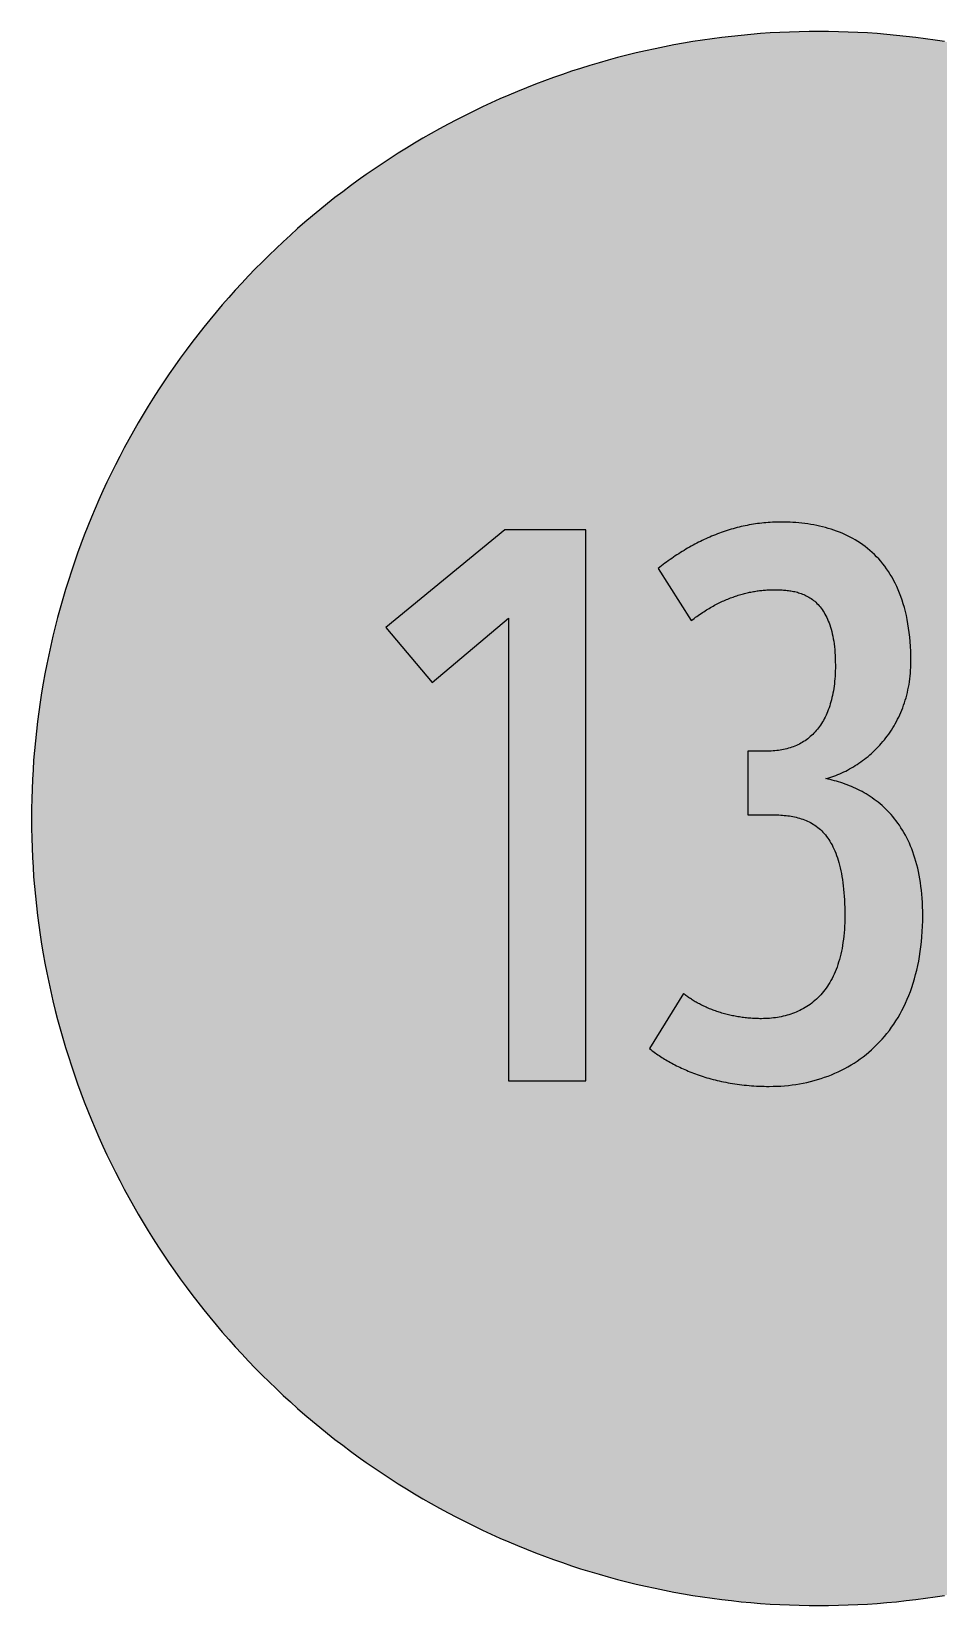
# Model space of a CAD drawing. Header units: millimetres. Extents: x 0 to 212, y 0 to 212.
# Drawn here: x 0.1 to 122, y 0.1 to 211.7 of the extents above; entities that cross this region are included whole.
import ezdxf

# ---------------------------------------------------------------- set-up
doc = ezdxf.new("R2010")
doc.units = ezdxf.units.MM

msp = doc.modelspace()

# ---------------------------------------------------------------- hatches: boundary and pattern name
for color, points in [(254, [(211.7189, 105.8869), (211.709, 107.2007), (211.6861, 108.5139), (211.6455, 109.8245), (211.5871, 111.1326), (211.5134, 112.4407), (211.4245, 113.7437), (211.3204, 115.0468), (211.201, 116.3447), (211.0638, 117.6426), (210.9114, 118.9355), (210.7413, 120.2258), (210.5584, 121.5136), (210.3577, 122.7988), (210.1418, 124.079), (209.9107, 125.3566), (209.6643, 126.6292), (209.4027, 127.8992), (209.1258, 129.1641), (208.8337, 130.4239), (208.5264, 131.6812), (208.2038, 132.936), (207.866, 134.1831), (207.5104, 135.4277), (207.1421, 136.6647), (206.7611, 137.8991), (206.3623, 139.1285), (205.9483, 140.3502), (205.5216, 141.5694), (205.0771, 142.781), (204.6199, 143.9901), (204.1474, 145.1915), (203.6623, 146.3853), (203.1619, 147.574), (202.6463, 148.7576), (202.1154, 149.9362), (201.5693, 151.1046), (201.0105, 152.2705), (200.439, 153.4262), (199.8523, 154.5768), (199.2503, 155.7198), (198.6356, 156.8577), (198.0057, 157.9855), (197.3605, 159.1081), (196.7052, 160.2232), (196.0321, 161.3281), (195.3489, 162.4279), (194.6504, 163.5176), (193.9366, 164.6022), (193.2102, 165.6766), (192.471, 166.7434), (191.7167, 167.8), (190.9521, 168.849), (190.1698, 169.8904), (189.3773, 170.9217), (188.5696, 171.9428), (187.7517, 172.9562), (186.9161, 173.9621), (186.0702, 174.9552), (185.2117, 175.9407), (184.338, 176.9161), (183.454, 177.8838), (182.5549, 178.8389), (181.643, 179.7837), (180.721, 180.7185), (179.7837, 181.643), (178.8389, 182.5549), (177.8838, 183.454), (176.9161, 184.338), (175.9407, 185.2117), (174.9552, 186.0702), (173.9621, 186.9161), (172.9562, 187.7492), (171.9428, 188.5696), (170.9217, 189.3773), (169.8904, 190.1698), (168.849, 190.9496), (167.8, 191.7167), (166.7408, 192.471), (165.6766, 193.2102), (164.6022, 193.9366), (163.5176, 194.6504), (162.4279, 195.3489), (161.3281, 196.0321), (160.2232, 196.7052), (159.1081, 197.3631), (157.9855, 198.0057), (156.8577, 198.6356), (155.7198, 199.2503), (154.5768, 199.8523), (153.4262, 200.439), (152.2705, 201.0131), (151.1046, 201.5719), (149.9362, 202.1154), (148.7576, 202.6463), (147.574, 203.1619), (146.3853, 203.6623), (145.1889, 204.15), (143.9875, 204.6199), (142.781, 205.0796), (141.5694, 205.5216), (140.3502, 205.9483), (139.1285, 206.3623), (137.8991, 206.7611), (136.6647, 207.1446), (135.4252, 207.5129), (134.1831, 207.866), (132.9334, 208.2038), (131.6812, 208.5264), (130.4239, 208.8337), (129.1641, 209.1284), (127.8966, 209.4052), (126.6292, 209.6668), (125.3541, 209.9132), (124.0765, 210.1444), (122.7963, 210.3603), (121.5136, 210.5584), (120.2258, 210.7438), (118.9355, 210.9114), (117.6401, 211.0638), (116.3447, 211.201), (115.0468, 211.3229), (113.7437, 211.4271), (112.4382, 211.516), (111.1326, 211.5896), (109.8245, 211.6455), (108.5113, 211.6861), (107.1982, 211.7115), (105.885, 211.7192), (104.5693, 211.7115), (103.2561, 211.6861), (101.9454, 211.6455), (100.6373, 211.5896), (99.3292, 211.516), (98.0262, 211.4271), (96.7232, 211.3229), (95.4253, 211.201), (94.1273, 211.0638), (92.8345, 210.9114), (91.5441, 210.7438), (90.2564, 210.5584), (88.9711, 210.3603), (87.691, 210.1444), (86.4133, 209.9132), (85.1408, 209.6668), (83.8708, 209.4052), (82.6059, 209.1284), (81.346, 208.8337), (80.0887, 208.5264), (78.834, 208.2038), (77.5868, 207.866), (76.3422, 207.5129), (75.1053, 207.1446), (73.8708, 206.7611), (72.6415, 206.3623), (71.4197, 205.9483), (70.2005, 205.5216), (68.9889, 205.0796), (67.7799, 204.6199), (66.5785, 204.15), (65.3847, 203.6623), (64.196, 203.1619), (63.0123, 202.6463), (61.8338, 202.1154), (60.6628, 201.5719), (59.4995, 201.0131), (58.3438, 200.439), (57.1932, 199.8523), (56.0502, 199.2503), (54.9123, 198.6356), (53.7845, 198.0057), (52.6618, 197.3631), (51.5468, 196.7052), (50.4419, 196.0321), (49.342, 195.3489), (48.2524, 194.6504), (47.1678, 193.9366), (46.0934, 193.2102), (45.0266, 192.471), (43.9699, 191.7167), (42.9209, 190.9496), (41.8795, 190.1698), (40.8483, 189.3773), (39.8272, 188.5696), (38.8137, 187.7492), (37.8079, 186.9161), (36.8148, 186.0702), (35.8292, 185.2117), (34.8539, 184.338), (33.8861, 183.454), (32.9311, 182.5549), (31.9862, 181.643), (31.049, 180.7185), (30.1269, 179.7837), (29.2151, 178.8389), (28.3159, 177.8838), (27.432, 176.9161), (26.5582, 175.9407), (25.6997, 174.9552), (24.8539, 173.9621), (24.0208, 172.9562), (23.2004, 171.9428), (22.3926, 170.9217), (21.6002, 169.8904), (20.8204, 168.849), (20.0533, 167.8), (19.2989, 166.7434), (18.5598, 165.6766), (17.8333, 164.6022), (17.1196, 163.5176), (16.4211, 162.4279), (15.7378, 161.3281), (15.0647, 160.2232), (14.4069, 159.1081), (13.7643, 157.9855), (13.1343, 156.8577), (12.5197, 155.7198), (11.9177, 154.5768), (11.3309, 153.4262), (10.7569, 152.2705), (10.1981, 151.1046), (9.6545, 149.9362), (9.1237, 148.7576), (8.6081, 147.574), (8.1077, 146.3853), (7.62, 145.1915), (7.1501, 143.9901), (6.6904, 142.781), (6.2484, 141.5694), (5.8217, 140.3502), (5.4077, 139.1285), (5.0089, 137.8991), (4.6253, 136.6647), (4.257, 135.4277), (3.904, 134.1831), (3.5662, 132.936), (3.2436, 131.6812), (2.9362, 130.4239), (2.6416, 129.1641), (2.3647, 127.8992), (2.1031, 126.6292), (1.8567, 125.3566), (1.6256, 124.079), (1.4097, 122.7988), (1.2116, 121.5136), (1.0262, 120.2258), (0.8585, 118.9355), (0.7061, 117.6426), (0.569, 116.3447), (0.447, 115.0468), (0.3429, 113.7437), (0.254, 112.4407), (0.1803, 111.1326), (0.1245, 109.8245), (0.0838, 108.5139), (0.0584, 107.2007), (0.0508, 105.885), (0.0584, 104.5718), (0.0838, 103.2586), (0.1245, 101.9454), (0.1803, 100.6373), (0.254, 99.3318), (0.3429, 98.0262), (0.447, 96.7232), (0.569, 95.4253), (0.7061, 94.1299), (0.8585, 92.8345), (1.0262, 91.5441), (1.2116, 90.2564), (1.4097, 88.9737), (1.6256, 87.6935), (1.8567, 86.4159), (2.1031, 85.1408), (2.3647, 83.8733), (2.6416, 82.6059), (2.9362, 81.346), (3.2436, 80.0887), (3.5662, 78.8365), (3.904, 77.5868), (4.257, 76.3448), (4.6253, 75.1053), (5.0089, 73.8708), (5.4077, 72.6415), (5.8217, 71.4197), (6.2484, 70.2005), (6.6904, 68.9889), (7.1501, 67.7824), (7.62, 66.581), (8.1077, 65.3847), (8.6081, 64.196), (9.1237, 63.0123), (9.6545, 61.8338), (10.1981, 60.6654), (10.7569, 59.4995), (11.3309, 58.3438), (11.9177, 57.1932), (12.5197, 56.0502), (13.1343, 54.9123), (13.7643, 53.7845), (14.4069, 52.6618), (15.0647, 51.5468), (15.7378, 50.4419), (16.4211, 49.342), (17.1196, 48.2524), (17.8333, 47.1678), (18.5598, 46.0934), (19.2989, 45.0291), (20.0533, 43.9699), (20.8204, 42.9209), (21.6002, 41.8795), (22.3926, 40.8483), (23.2004, 39.8272), (24.0208, 38.8137), (24.8539, 37.8079), (25.6997, 36.8148), (26.5582, 35.8292), (27.432, 34.8539), (28.3159, 33.8861), (29.2151, 32.9311), (30.1269, 31.9862), (31.049, 31.049), (31.9862, 30.1269), (32.9311, 29.2151), (33.8861, 28.3159), (34.8539, 27.432), (35.8292, 26.5582), (36.8148, 25.6997), (37.8079, 24.8539), (38.8137, 24.0182), (39.8272, 23.2004), (40.8483, 22.3926), (41.8795, 21.6002), (42.9209, 20.8178), (43.9699, 20.0533), (45.0266, 19.2989), (46.0934, 18.5598), (47.1678, 17.8333), (48.2524, 17.1196), (49.342, 16.4211), (50.4419, 15.7378), (51.5468, 15.0647), (52.6618, 14.4094), (53.7845, 13.7643), (54.9123, 13.1343), (56.0502, 12.5197), (57.1932, 11.9177), (58.3438, 11.3309), (59.4995, 10.7594), (60.6628, 10.2006), (61.8338, 9.6545), (63.0123, 9.1237), (64.196, 8.6081), (65.3847, 8.1077), (66.5785, 7.6225), (67.7799, 7.1501), (68.9889, 6.6929), (70.2005, 6.2484), (71.4197, 5.8217), (72.6415, 5.4077), (73.8708, 5.0089), (75.1053, 4.6279), (76.3422, 4.2596), (77.5868, 3.904), (78.834, 3.5662), (80.0887, 3.2436), (81.346, 2.9362), (82.6059, 2.6441), (83.8708, 2.3673), (85.1408, 2.1057), (86.4133, 1.8593), (87.691, 1.6281), (88.9711, 1.4122), (90.2564, 1.2116), (91.5441, 1.0287), (92.8345, 0.8585), (94.1273, 0.7061), (95.4253, 0.569), (96.7232, 0.4496), (98.0262, 0.3454), (99.3292, 0.2565), (100.6373, 0.1829), (101.9454, 0.1245), (103.2561, 0.0838), (104.5693, 0.061), (105.885, 0.0533), (107.1982, 0.061), (108.5113, 0.0838), (109.8245, 0.1245), (111.1326, 0.1829), (112.4382, 0.2565), (113.7437, 0.3454), (115.0468, 0.4496), (116.3447, 0.569), (117.6401, 0.7061), (118.9355, 0.8585), (120.2258, 1.0287), (121.5136, 1.2116), (122.7963, 1.4122), (124.0765, 1.6281), (125.3541, 1.8593), (126.6292, 2.1057), (127.8966, 2.3673), (129.1641, 2.6441), (130.4239, 2.9362), (131.6812, 3.2436), (132.9334, 3.5662), (134.1831, 3.904), (135.4252, 4.2596), (136.6647, 4.6279), (137.8991, 5.0089), (139.1285, 5.4077), (140.3502, 5.8217), (141.5694, 6.2484), (142.781, 6.6929), (143.9875, 7.1501), (145.1889, 7.6225), (146.3853, 8.1077), (147.574, 8.6081), (148.7576, 9.1237), (149.9362, 9.6545), (151.1046, 10.2006), (152.2705, 10.7594), (153.4262, 11.3309), (154.5768, 11.9177), (155.7198, 12.5197), (156.8577, 13.1343), (157.9855, 13.7643), (159.1081, 14.4094), (160.2232, 15.0647), (161.3281, 15.7378), (162.4279, 16.4211), (163.5176, 17.1196), (164.6022, 17.8333), (165.6766, 18.5598), (166.7408, 19.2989), (167.8, 20.0533), (168.849, 20.8178), (169.8904, 21.6002), (170.9217, 22.3926), (171.9428, 23.2004), (172.9562, 24.0182), (173.9621, 24.8539), (174.9552, 25.6997), (175.9407, 26.5582), (176.9161, 27.432), (177.8838, 28.3159), (178.8389, 29.2151), (179.7837, 30.1269), (180.721, 31.049), (181.643, 31.9862), (182.5549, 32.9311), (183.454, 33.8861), (184.338, 34.8539), (185.2117, 35.8292), (186.0702, 36.8148), (186.9161, 37.8079), (187.7517, 38.8137), (188.5696, 39.8272), (189.3773, 40.8483), (190.1698, 41.8795), (190.9521, 42.9209), (191.7167, 43.9699), (192.471, 45.0291), (193.2102, 46.0934), (193.9366, 47.1678), (194.6504, 48.2524), (195.3489, 49.342), (196.0321, 50.4419), (196.7052, 51.5468), (197.3605, 52.6618), (198.0057, 53.7845), (198.6356, 54.9123), (199.2503, 56.0502), (199.8523, 57.1932), (200.439, 58.3438), (201.0105, 59.4995), (201.5693, 60.6654), (202.1154, 61.8338), (202.6463, 63.0123), (203.1619, 64.196), (203.6623, 65.3847), (204.1474, 66.581), (204.6199, 67.7824), (205.0771, 68.9889), (205.5216, 70.2005), (205.9483, 71.4197), (206.3623, 72.6415), (206.7611, 73.8708), (207.1421, 75.1053), (207.5104, 76.3448), (207.866, 77.5868), (208.2038, 78.8365), (208.5264, 80.0887), (208.8337, 81.346), (209.1258, 82.6059), (209.4027, 83.8733), (209.6643, 85.1408), (209.9107, 86.4159), (210.1418, 87.6935), (210.3577, 88.9737), (210.5584, 90.2564), (210.7413, 91.5441), (210.9114, 92.8345), (211.0638, 94.1299), (211.201, 95.4253), (211.3204, 96.7232), (211.4245, 98.0262), (211.5134, 99.3318), (211.5871, 100.6373), (211.6455, 101.9454), (211.6861, 103.2586), (211.709, 104.5718), (211.7166, 105.885)]), (59, [(64.1876, 70.6092), (74.5603, 70.6092), (74.5603, 144.6911), (63.6584, 144.6911), (47.6772, 131.5678), (53.9228, 124.1594), (64.1876, 132.8371)]), (59, [(119.8563, 92.8328), (119.8499, 93.4314), (119.8347, 94.0156), (119.8093, 94.5896), (119.7762, 95.1509), (119.7305, 95.7021), (119.6772, 96.2381), (119.6137, 96.7638), (119.5426, 97.2769), (119.4638, 97.7798), (119.3724, 98.2701), (119.2759, 98.7501), (119.1717, 99.2175), (119.0574, 99.6721), (118.9355, 100.1192), (118.806, 100.5535), (118.6688, 100.9777), (118.524, 101.3917), (118.3742, 101.793), (118.2167, 102.1867), (118.0516, 102.5677), (117.8789, 102.9411), (117.7011, 103.3018), (117.5182, 103.6549), (117.3277, 103.9978), (117.1296, 104.3305), (116.9289, 104.6531), (116.7206, 104.968), (116.5098, 105.2728), (116.2914, 105.57), (116.0678, 105.857), (115.8418, 106.1339), (115.6081, 106.4057), (115.3719, 106.6648), (115.1306, 106.9188), (114.8867, 107.1626), (114.6378, 107.3988), (114.3838, 107.6274), (114.1298, 107.8484), (113.8707, 108.0618), (113.6066, 108.2675), (113.3424, 108.4631), (113.0732, 108.6536), (112.8039, 108.8365), (112.5296, 109.0143), (112.2553, 109.1819), (111.9759, 109.3445), (111.6965, 109.4994), (111.4171, 109.6493), (111.1352, 109.7915), (110.8507, 109.9287), (110.5662, 110.0582), (110.2792, 110.1827), (109.9922, 110.2995), (109.7051, 110.4113), (109.4181, 110.5179), (109.1286, 110.6195), (108.8415, 110.7161), (108.552, 110.8075), (108.265, 110.8913), (107.9779, 110.9726), (107.6909, 111.0463), (107.4064, 111.1174), (107.122, 111.1834), (106.8375, 111.2469), (107.1067, 111.3231), (107.3734, 111.4069), (107.6401, 111.4958), (107.9094, 111.5898), (108.1761, 111.6889), (108.4402, 111.7956), (108.7069, 111.9073), (108.9711, 112.0242), (109.2327, 112.1461), (109.4943, 112.2731), (109.7559, 112.4077), (110.015, 112.5474), (110.2716, 112.6922), (110.5281, 112.842), (110.7821, 112.997), (111.0361, 113.1595), (111.285, 113.3272), (111.5339, 113.4974), (111.7778, 113.6752), (112.0216, 113.858), (112.2629, 114.0485), (112.4991, 114.2416), (112.7328, 114.4397), (112.9665, 114.6454), (113.1951, 114.8537), (113.4186, 115.0696), (113.6421, 115.2906), (113.8606, 115.5167), (114.0739, 115.7478), (114.2848, 115.984), (114.493, 116.2253), (114.6962, 116.4717), (114.8944, 116.7232), (115.0899, 116.9797), (115.2779, 117.2439), (115.4633, 117.5106), (115.6462, 117.7823), (115.8215, 118.0592), (115.9916, 118.3437), (116.1567, 118.6307), (116.3193, 118.9228), (116.4742, 119.2225), (116.6241, 119.5248), (116.7689, 119.8321), (116.906, 120.1445), (117.0381, 120.462), (117.1651, 120.7846), (117.2845, 121.1123), (117.3988, 121.445), (117.508, 121.7828), (117.6071, 122.1257), (117.7036, 122.4737), (117.79, 122.8268), (117.8712, 123.1824), (117.9449, 123.5456), (118.0109, 123.9114), (118.0694, 124.2822), (118.1227, 124.6581), (118.1659, 125.0391), (118.2014, 125.4252), (118.2294, 125.8164), (118.2497, 126.2101), (118.2624, 126.6114), (118.2675, 127.0152), (118.2599, 127.701), (118.2421, 128.3716), (118.2091, 129.0269), (118.1659, 129.667), (118.11, 130.2918), (118.0414, 130.9014), (117.9601, 131.4958), (117.8687, 132.0749), (117.7646, 132.6388), (117.6503, 133.1874), (117.5258, 133.7234), (117.3912, 134.2466), (117.2439, 134.7521), (117.0889, 135.2474), (116.9213, 135.7274), (116.7435, 136.1923), (116.5581, 136.6444), (116.3625, 137.0863), (116.1567, 137.5105), (115.9434, 137.9245), (115.7224, 138.3259), (115.4913, 138.7145), (115.25, 139.0904), (115.0036, 139.4536), (114.747, 139.8041), (114.4829, 140.1445), (114.2111, 140.4722), (113.9342, 140.7871), (113.6472, 141.0919), (113.3551, 141.384), (113.0579, 141.666), (112.7506, 141.9377), (112.4382, 142.1968), (112.1207, 142.4483), (111.7981, 142.687), (111.4679, 142.9156), (111.1326, 143.1315), (110.7923, 143.3398), (110.4468, 143.5379), (110.0988, 143.7284), (109.7432, 143.9062), (109.3851, 144.0764), (109.0219, 144.2364), (108.6536, 144.3888), (108.2827, 144.5311), (107.9094, 144.6632), (107.5309, 144.7876), (107.1499, 144.9045), (106.7664, 145.0137), (106.3803, 145.1127), (105.9917, 145.2042), (105.6005, 145.288), (105.2068, 145.3667), (104.8106, 145.4353), (104.4143, 145.4963), (104.0155, 145.5522), (103.6168, 145.5979), (103.218, 145.6385), (102.8167, 145.6741), (102.4128, 145.6995), (102.0115, 145.7223), (101.6102, 145.7376), (101.2063, 145.7452), (100.805, 145.7477), (100.5129, 145.7452), (100.2208, 145.7401), (99.9312, 145.7325), (99.6442, 145.7198), (99.3546, 145.7046), (99.0676, 145.6842), (98.7831, 145.6614), (98.4987, 145.636), (98.2142, 145.6055), (97.9322, 145.575), (97.6503, 145.5369), (97.3709, 145.4988), (97.0915, 145.4556), (96.8146, 145.4099), (96.5378, 145.3617), (96.2609, 145.3083), (95.9866, 145.2524), (95.7123, 145.194), (95.4405, 145.1331), (95.1687, 145.067), (94.8969, 144.9984), (94.6277, 144.9273), (94.361, 144.8537), (94.0918, 144.7775), (93.8276, 144.6962), (93.5609, 144.6124), (93.2967, 144.5285), (93.0351, 144.4396), (92.7735, 144.3457), (92.5119, 144.2517), (92.2528, 144.1552), (91.9937, 144.0536), (91.7372, 143.952), (91.4806, 143.8453), (91.2241, 143.7361), (90.9701, 143.6243), (90.7186, 143.5125), (90.4672, 143.3957), (90.2157, 143.2763), (89.9643, 143.1544), (89.7153, 143.0299), (89.469, 142.9029), (89.2226, 142.7734), (88.9762, 142.6388), (88.7324, 142.5042), (88.4885, 142.367), (88.2472, 142.2298), (88.0059, 142.0876), (87.7646, 141.9428), (87.5259, 141.7955), (87.2896, 141.6456), (87.0509, 141.4958), (86.8172, 141.3408), (86.581, 141.1859), (86.3473, 141.0259), (86.1162, 140.8659), (85.885, 140.7033), (85.6539, 140.5382), (85.4253, 140.3706), (85.1967, 140.2029), (84.9681, 140.0302), (84.742, 139.8575), (84.5185, 139.6822), (84.295, 139.5044), (88.7416, 132.5203), (88.9279, 132.6617), (89.1159, 132.8014), (89.3039, 132.9385), (89.4893, 133.0706), (89.6772, 133.2027), (89.8627, 133.3297), (90.0481, 133.4541), (90.2335, 133.5786), (90.4189, 133.698), (90.6018, 133.8148), (90.7847, 133.9291), (90.9676, 134.0383), (91.1504, 134.1476), (91.3333, 134.2542), (91.5162, 134.3584), (91.6965, 134.4574), (91.8769, 134.5565), (92.0572, 134.653), (92.2376, 134.7445), (92.4179, 134.8359), (92.5957, 134.9248), (92.7735, 135.0086), (92.9538, 135.0924), (93.1291, 135.1737), (93.3069, 135.2525), (93.4847, 135.3287), (93.66, 135.3998), (93.8352, 135.4709), (94.0105, 135.542), (94.1857, 135.6081), (94.361, 135.6716), (94.5337, 135.7325), (94.7064, 135.7935), (94.8817, 135.8494), (95.0519, 135.9052), (95.2246, 135.9586), (95.3973, 136.0094), (95.5675, 136.0576), (95.7377, 136.1059), (95.9079, 136.1491), (96.078, 136.1923), (96.2482, 136.2329), (96.4159, 136.271), (96.5835, 136.3066), (96.7511, 136.3421), (96.9188, 136.3726), (97.0864, 136.4031), (97.2541, 136.4336), (97.4192, 136.459), (97.5843, 136.4844), (97.7494, 136.5072), (97.9145, 136.5275), (98.077, 136.5479), (98.2421, 136.5656), (98.4047, 136.5809), (98.5672, 136.5936), (98.7298, 136.6063), (98.8924, 136.6164), (99.0524, 136.6266), (99.2149, 136.6342), (99.375, 136.6393), (99.535, 136.6418), (99.695, 136.6444), (99.8525, 136.6469), (100.0023, 136.6469), (100.1547, 136.6444), (100.3122, 136.6418), (100.4697, 136.6393), (100.6297, 136.6342), (100.7897, 136.6266), (100.9548, 136.619), (101.1199, 136.6088), (101.285, 136.5961), (101.4527, 136.5809), (101.6229, 136.5631), (101.793, 136.5428), (101.9658, 136.5199), (102.1359, 136.492), (102.3087, 136.4615), (102.4814, 136.4285), (102.6541, 136.3904), (102.8294, 136.3472), (103.0021, 136.3015), (103.1748, 136.2507), (103.3475, 136.1948), (103.5177, 136.1338), (103.6904, 136.0703), (103.8606, 135.9992), (104.0282, 135.923), (104.1959, 135.8417), (104.3635, 135.7528), (104.5286, 135.6589), (104.6912, 135.5573), (104.8537, 135.4506), (105.0138, 135.3388), (105.1712, 135.2169), (105.3262, 135.0899), (105.4786, 134.9553), (105.6284, 134.813), (105.7758, 134.6632), (105.9205, 134.5032), (106.0602, 134.3381), (106.1974, 134.1628), (106.332, 133.9799), (106.4641, 133.7869), (106.5911, 133.5862), (106.713, 133.3754), (106.8324, 133.157), (106.9467, 132.9284), (107.0559, 132.6896), (107.1626, 132.4407), (107.2642, 132.1816), (107.3607, 131.9124), (107.4522, 131.633), (107.536, 131.3409), (107.6173, 131.0386), (107.6935, 130.7262), (107.762, 130.4011), (107.8255, 130.0658), (107.8814, 129.7178), (107.9348, 129.3571), (107.9779, 128.9863), (108.0186, 128.6027), (108.0491, 128.204), (108.0745, 127.795), (108.0922, 127.3708), (108.1024, 126.9365), (108.1075, 126.4869), (108.1049, 126.111), (108.0948, 125.7452), (108.0821, 125.3846), (108.0643, 125.0315), (108.0389, 124.6835), (108.0084, 124.3432), (107.9729, 124.0079), (107.9322, 123.6802), (107.8865, 123.3602), (107.8357, 123.0452), (107.7824, 122.7379), (107.7214, 122.4356), (107.6554, 122.1384), (107.5842, 121.8489), (107.508, 121.5669), (107.4293, 121.2901), (107.3455, 121.0208), (107.254, 120.7567), (107.1601, 120.4976), (107.061, 120.2461), (106.9594, 120.0023), (106.8502, 119.761), (106.7384, 119.5299), (106.6216, 119.3013), (106.5022, 119.0803), (106.3777, 118.8669), (106.2482, 118.6561), (106.1136, 118.4529), (105.9764, 118.2573), (105.8342, 118.0668), (105.6894, 117.8814), (105.5395, 117.7011), (105.3871, 117.5283), (105.2297, 117.3607), (105.0696, 117.2007), (104.9045, 117.0457), (104.7369, 116.8959), (104.5642, 116.7511), (104.3889, 116.6114), (104.2111, 116.4793), (104.0282, 116.3523), (103.8428, 116.2304), (103.6523, 116.1161), (103.4618, 116.0069), (103.2662, 115.9027), (103.0656, 115.8037), (102.8649, 115.7097), (102.6592, 115.6208), (102.4509, 115.5395), (102.2401, 115.4633), (102.0267, 115.3922), (101.8108, 115.3262), (101.5898, 115.2652), (101.3689, 115.2093), (101.1428, 115.1611), (100.9167, 115.1153), (100.6856, 115.0772), (100.4519, 115.0442), (100.2182, 115.0137), (99.9795, 114.9909), (99.7382, 114.9731), (99.4969, 114.9604), (99.253, 114.9528), (99.0041, 114.9502), (96.3605, 114.9516), (96.3605, 106.3801), (99.5355, 106.3801), (99.7814, 106.3777), (100.0277, 106.3727), (100.2741, 106.3676), (100.518, 106.3574), (100.7593, 106.3447), (101.0006, 106.3269), (101.2393, 106.3066), (101.4755, 106.2838), (101.7118, 106.2558), (101.9454, 106.2228), (102.1791, 106.1847), (102.4077, 106.1441), (102.6363, 106.0983), (102.8598, 106.0475), (103.0834, 105.9917), (103.3043, 105.9282), (103.5228, 105.8621), (103.7387, 105.7885), (103.952, 105.7097), (104.1629, 105.6234), (104.3686, 105.5319), (104.5743, 105.4354), (104.775, 105.3287), (104.9731, 105.217), (105.1687, 105.1001), (105.3617, 104.9731), (105.5497, 104.8385), (105.7351, 104.6963), (105.918, 104.5489), (106.0958, 104.3915), (106.2711, 104.2238), (106.4412, 104.0511), (106.6063, 103.8682), (106.7689, 103.6752), (106.9289, 103.4745), (107.0839, 103.2637), (107.2337, 103.0453), (107.3785, 102.8167), (107.5207, 102.5754), (107.6579, 102.3264), (107.79, 102.0674), (107.9195, 101.7981), (108.0414, 101.5162), (108.1608, 101.2266), (108.2751, 100.9244), (108.3818, 100.6094), (108.4859, 100.2843), (108.585, 99.949), (108.6764, 99.601), (108.7653, 99.2403), (108.8466, 98.867), (108.9228, 98.4834), (108.9939, 98.0872), (109.06, 97.6757), (109.1184, 97.2541), (109.1717, 96.8172), (109.22, 96.3676), (109.2606, 95.9053), (109.2962, 95.4278), (109.3267, 94.9376), (109.347, 94.4321), (109.3648, 93.914), (109.3749, 93.3806), (109.3775, 92.8319), (109.3749, 92.3468), (109.3622, 91.8693), (109.3419, 91.4044), (109.3165, 90.9498), (109.281, 90.5027), (109.2403, 90.0684), (109.1895, 89.6442), (109.1336, 89.2277), (109.0727, 88.8213), (109.0016, 88.425), (108.9254, 88.0389), (108.8415, 87.6605), (108.7526, 87.2947), (108.6561, 86.934), (108.552, 86.5861), (108.4428, 86.2457), (108.3285, 85.913), (108.2065, 85.5904), (108.0795, 85.278), (107.9475, 84.9732), (107.8103, 84.6785), (107.6655, 84.389), (107.5182, 84.1121), (107.3633, 83.8403), (107.2032, 83.5787), (107.0381, 83.3247), (106.8705, 83.0783), (106.6952, 82.8421), (106.5149, 82.611), (106.332, 82.39), (106.1441, 82.1766), (105.951, 81.9709), (105.7554, 81.7728), (105.5522, 81.5823), (105.349, 81.3994), (105.1408, 81.2216), (104.9274, 81.0539), (104.7115, 80.8939), (104.4905, 80.739), (104.267, 80.5917), (104.0409, 80.452), (103.8098, 80.3199), (103.5761, 80.1929), (103.3399, 80.0735), (103.1011, 79.9617), (102.8598, 79.8551), (102.616, 79.7535), (102.3671, 79.662), (102.1182, 79.5731), (101.8667, 79.4944), (101.6127, 79.4182), (101.3562, 79.3496), (101.0971, 79.2861), (100.838, 79.2302), (100.5764, 79.1794), (100.3122, 79.1337), (100.0481, 79.0956), (99.7814, 79.06), (99.5121, 79.0321), (99.2454, 79.0092), (98.9736, 78.9915), (98.7044, 78.9788), (98.4326, 78.9711), (98.1583, 78.9686), (97.9551, 78.9686), (97.7544, 78.9737), (97.5512, 78.9788), (97.3531, 78.9864), (97.1525, 78.994), (96.9543, 79.0067), (96.7562, 79.0194), (96.5581, 79.0346), (96.3625, 79.0524), (96.1669, 79.0727), (95.9739, 79.0931), (95.7809, 79.1185), (95.5878, 79.1439), (95.3973, 79.1693), (95.2068, 79.1997), (95.0189, 79.2302), (94.8309, 79.2632), (94.6455, 79.2963), (94.4601, 79.3318), (94.2746, 79.3699), (94.0918, 79.4106), (93.9114, 79.4512), (93.7311, 79.4944), (93.5507, 79.5376), (93.3729, 79.5833), (93.1951, 79.6315), (93.0199, 79.6798), (92.8472, 79.7306), (92.6744, 79.7814), (92.5043, 79.8347), (92.3341, 79.8906), (92.1664, 79.9465), (91.9988, 80.0049), (91.8337, 80.0633), (91.6711, 80.1243), (91.5086, 80.1853), (91.3486, 80.2488), (91.1885, 80.3123), (91.0311, 80.3783), (90.8761, 80.4469), (90.7212, 80.5129), (90.5688, 80.584), (90.4189, 80.6526), (90.2691, 80.7237), (90.1217, 80.7974), (89.977, 80.8711), (89.8322, 80.9447), (89.6899, 81.0209), (89.5502, 81.0971), (89.4131, 81.1759), (89.2759, 81.2546), (89.1413, 81.3333), (89.0092, 81.4146), (88.8771, 81.4959), (88.7501, 81.5797), (88.6231, 81.661), (88.4987, 81.7448), (88.3742, 81.8312), (88.2548, 81.915), (88.1355, 82.0014), (88.0186, 82.0903), (87.9043, 82.1766), (87.7926, 82.2655), (87.6808, 82.3544), (83.1314, 74.9469), (83.2815, 74.8259), (83.4339, 74.7065), (83.5914, 74.5896), (83.7514, 74.4703), (83.914, 74.3509), (84.0816, 74.234), (84.2518, 74.1147), (84.4245, 73.9978), (84.6023, 73.881), (84.7801, 73.7641), (84.963, 73.6498), (85.151, 73.533), (85.3389, 73.4187), (85.532, 73.3044), (85.7275, 73.1926), (85.9257, 73.0809), (86.1289, 72.9691), (86.3346, 72.8599), (86.5429, 72.7507), (86.7537, 72.6415), (86.9696, 72.5348), (87.188, 72.4306), (87.409, 72.3265), (87.6351, 72.2224), (87.8611, 72.1208), (88.0923, 72.0217), (88.3285, 71.9226), (88.5647, 71.8261), (88.806, 71.7296), (89.0499, 71.6356), (89.2962, 71.5442), (89.5477, 71.4527), (89.7992, 71.3664), (90.0557, 71.28), (90.3173, 71.1937), (90.5789, 71.1124), (90.8456, 71.0311), (91.1149, 70.9524), (91.3867, 70.8787), (91.661, 70.805), (91.9404, 70.7314), (92.2223, 70.6628), (92.5068, 70.5968), (92.7964, 70.5333), (93.0885, 70.4723), (93.3806, 70.4113), (93.6803, 70.3555), (93.98, 70.3021), (94.2848, 70.2513), (94.5921, 70.2056), (94.902, 70.1599), (95.2144, 70.1167), (95.5319, 70.0786), (95.8494, 70.043), (96.172, 70.01), (96.4997, 69.9795), (96.8273, 69.9541), (97.1601, 69.9313), (97.4954, 69.911), (97.8332, 69.8957), (98.1735, 69.883), (98.519, 69.8729), (98.867, 69.8678), (99.2175, 69.8652), (99.7382, 69.8729), (100.2538, 69.8881), (100.7694, 69.9135), (101.28, 69.9516), (101.788, 69.9999), (102.2934, 70.0608), (102.7963, 70.1294), (103.2942, 70.2107), (103.7895, 70.3021), (104.2797, 70.4063), (104.7674, 70.518), (105.2474, 70.6425), (105.725, 70.7796), (106.1999, 70.927), (106.6673, 71.0844), (107.1296, 71.2521), (107.5868, 71.4324), (108.0414, 71.6229), (108.4859, 71.8236), (108.9279, 72.0369), (109.3622, 72.263), (109.7915, 72.4967), (110.2157, 72.7456), (110.6297, 73.0021), (111.0412, 73.2714), (111.4425, 73.5533), (111.8387, 73.8454), (112.2274, 74.1477), (112.6084, 74.4626), (112.9792, 74.7878), (113.345, 75.1256), (113.7031, 75.4761), (114.0536, 75.8368), (114.394, 76.2076), (114.7267, 76.5912), (115.0493, 76.9849), (115.3643, 77.3938), (115.6716, 77.8104), (115.9688, 78.2396), (116.2558, 78.6816), (116.5327, 79.1362), (116.8019, 79.6011), (117.0584, 80.076), (117.3074, 80.5637), (117.5436, 81.0641), (117.7722, 81.5772), (117.9881, 82.1004), (118.1938, 82.6364), (118.3869, 83.1825), (118.5697, 83.7413), (118.7425, 84.3128), (118.9025, 84.897), (119.0523, 85.4913), (119.187, 86.0984), (119.3114, 86.7156), (119.4232, 87.3481), (119.5248, 87.9907), (119.6111, 88.646), (119.6848, 89.314), (119.7458, 89.9922), (119.794, 90.6831), (119.827, 91.3867), (119.8474, 92.1029), (119.855, 92.8319)])]:
    msp.add_hatch(color=color).paths.add_polyline_path(points)

# ---------------------------------------------------------------- linework, layer by layer
at = {"color": 254}
msp.add_lwpolyline([(122.7963, 210.3603), (121.5136, 210.5584), (120.2258, 210.7438), (118.9355, 210.9114), (117.6401, 211.0638), (116.3447, 211.201), (115.0468, 211.3229), (113.7437, 211.4271), (112.4382, 211.516), (111.1326, 211.5896), (109.8245, 211.6455), (108.5113, 211.6861), (107.1982, 211.7115), (105.885, 211.7192), (104.5693, 211.7115), (103.2561, 211.6861), (101.9454, 211.6455), (100.6373, 211.5896), (99.3292, 211.516), (98.0262, 211.4271), (96.7232, 211.3229), (95.4253, 211.201), (94.1273, 211.0638), (92.8345, 210.9114), (91.5441, 210.7438), (90.2564, 210.5584), (88.9711, 210.3603), (87.691, 210.1444), (86.4133, 209.9132), (85.1408, 209.6668), (83.8708, 209.4052), (82.6059, 209.1284), (81.346, 208.8337), (80.0887, 208.5264), (78.834, 208.2038), (77.5868, 207.866), (76.3422, 207.5129), (75.1053, 207.1446), (73.8708, 206.7611), (72.6415, 206.3623), (71.4197, 205.9483), (70.2005, 205.5216), (68.9889, 205.0796), (67.7799, 204.6199), (66.5785, 204.15), (65.3847, 203.6623), (64.196, 203.1619), (63.0123, 202.6463), (61.8338, 202.1154), (60.6628, 201.5719), (59.4995, 201.0131), (58.3438, 200.439), (57.1932, 199.8523), (56.0502, 199.2503), (54.9123, 198.6356), (53.7845, 198.0057), (52.6618, 197.3631), (51.5468, 196.7052), (50.4419, 196.0321), (49.342, 195.3489), (48.2524, 194.6504), (47.1678, 193.9366), (46.0934, 193.2102), (45.0266, 192.471), (43.9699, 191.7167), (42.9209, 190.9496), (41.8795, 190.1698), (40.8483, 189.3773), (39.8272, 188.5696), (38.8137, 187.7492), (37.8079, 186.9161), (36.8148, 186.0702), (35.8292, 185.2117), (34.8539, 184.338), (33.8861, 183.454), (32.9311, 182.5549), (31.9862, 181.643), (31.049, 180.7185), (30.1269, 179.7837), (29.2151, 178.8389), (28.3159, 177.8838), (27.432, 176.9161), (26.5582, 175.9407), (25.6997, 174.9552), (24.8539, 173.9621), (24.0208, 172.9562), (23.2004, 171.9428), (22.3926, 170.9217), (21.6002, 169.8904), (20.8204, 168.849), (20.0533, 167.8), (19.2989, 166.7434), (18.5598, 165.6766), (17.8333, 164.6022), (17.1196, 163.5176), (16.4211, 162.4279), (15.7378, 161.3281), (15.0647, 160.2232), (14.4069, 159.1081), (13.7643, 157.9855), (13.1343, 156.8577), (12.5197, 155.7198), (11.9177, 154.5768), (11.3309, 153.4262), (10.7569, 152.2705), (10.1981, 151.1046), (9.6545, 149.9362), (9.1237, 148.7576), (8.6081, 147.574), (8.1077, 146.3853), (7.62, 145.1915), (7.1501, 143.9901), (6.6904, 142.781), (6.2484, 141.5694), (5.8217, 140.3502), (5.4077, 139.1285), (5.0089, 137.8991), (4.6253, 136.6647), (4.257, 135.4277), (3.904, 134.1831), (3.5662, 132.936), (3.2436, 131.6812), (2.9362, 130.4239), (2.6416, 129.1641), (2.3647, 127.8992), (2.1031, 126.6292), (1.8567, 125.3566), (1.6256, 124.079), (1.4097, 122.7988), (1.2116, 121.5136), (1.0262, 120.2258), (0.8585, 118.9355), (0.7061, 117.6426), (0.569, 116.3447), (0.447, 115.0468), (0.3429, 113.7437), (0.254, 112.4407), (0.1803, 111.1326), (0.1245, 109.8245), (0.0838, 108.5139), (0.0584, 107.2007), (0.0508, 105.885), (0.0584, 104.5718), (0.0838, 103.2586), (0.1245, 101.9454), (0.1803, 100.6373), (0.254, 99.3318), (0.3429, 98.0262), (0.447, 96.7232), (0.569, 95.4253), (0.7061, 94.1299), (0.8585, 92.8345), (1.0262, 91.5441), (1.2116, 90.2564), (1.4097, 88.9737), (1.6256, 87.6935), (1.8567, 86.4159), (2.1031, 85.1408), (2.3647, 83.8733), (2.6416, 82.6059), (2.9362, 81.346), (3.2436, 80.0887), (3.5662, 78.8365), (3.904, 77.5868), (4.257, 76.3448), (4.6253, 75.1053), (5.0089, 73.8708), (5.4077, 72.6415), (5.8217, 71.4197), (6.2484, 70.2005), (6.6904, 68.9889), (7.1501, 67.7824), (7.62, 66.581), (8.1077, 65.3847), (8.6081, 64.196), (9.1237, 63.0123), (9.6545, 61.8338), (10.1981, 60.6654), (10.7569, 59.4995), (11.3309, 58.3438), (11.9177, 57.1932), (12.5197, 56.0502), (13.1343, 54.9123), (13.7643, 53.7845), (14.4069, 52.6618), (15.0647, 51.5468), (15.7378, 50.4419), (16.4211, 49.342), (17.1196, 48.2524), (17.8333, 47.1678), (18.5598, 46.0934), (19.2989, 45.0291), (20.0533, 43.9699), (20.8204, 42.9209), (21.6002, 41.8795), (22.3926, 40.8483), (23.2004, 39.8272), (24.0208, 38.8137), (24.8539, 37.8079), (25.6997, 36.8148), (26.5582, 35.8292), (27.432, 34.8539), (28.3159, 33.8861), (29.2151, 32.9311), (30.1269, 31.9862), (31.049, 31.049), (31.9862, 30.1269), (32.9311, 29.2151), (33.8861, 28.3159), (34.8539, 27.432), (35.8292, 26.5582), (36.8148, 25.6997), (37.8079, 24.8539), (38.8137, 24.0182), (39.8272, 23.2004), (40.8483, 22.3926), (41.8795, 21.6002), (42.9209, 20.8178), (43.9699, 20.0533), (45.0266, 19.2989), (46.0934, 18.5598), (47.1678, 17.8333), (48.2524, 17.1196), (49.342, 16.4211), (50.4419, 15.7378), (51.5468, 15.0647), (52.6618, 14.4094), (53.7845, 13.7643), (54.9123, 13.1343), (56.0502, 12.5197), (57.1932, 11.9177), (58.3438, 11.3309), (59.4995, 10.7594), (60.6628, 10.2006), (61.8338, 9.6545), (63.0123, 9.1237), (64.196, 8.6081), (65.3847, 8.1077), (66.5785, 7.6225), (67.7799, 7.1501), (68.9889, 6.6929), (70.2005, 6.2484), (71.4197, 5.8217), (72.6415, 5.4077), (73.8708, 5.0089), (75.1053, 4.6279), (76.3422, 4.2596), (77.5868, 3.904), (78.834, 3.5662), (80.0887, 3.2436), (81.346, 2.9362), (82.6059, 2.6441), (83.8708, 2.3673), (85.1408, 2.1057), (86.4133, 1.8593), (87.691, 1.6281), (88.9711, 1.4122), (90.2564, 1.2116), (91.5441, 1.0287), (92.8345, 0.8585), (94.1273, 0.7061), (95.4253, 0.569), (96.7232, 0.4496), (98.0262, 0.3454), (99.3292, 0.2565), (100.6373, 0.1829), (101.9454, 0.1245), (103.2561, 0.0838), (104.5693, 0.061), (105.885, 0.0533), (107.1982, 0.061), (108.5113, 0.0838), (109.8245, 0.1245), (111.1326, 0.1829), (112.4382, 0.2565), (113.7437, 0.3454), (115.0468, 0.4496), (116.3447, 0.569), (117.6401, 0.7061), (118.9355, 0.8585), (120.2258, 1.0287), (121.5136, 1.2116), (122.7963, 1.4122)], dxfattribs=at)
at = {"color": 59}
for points in [[(64.1876, 70.6092), (74.5603, 70.6092), (74.5603, 144.6911), (63.6584, 144.6911), (47.6772, 131.5678), (53.9228, 124.1594), (64.1876, 132.8371), (64.1876, 70.6092)], [(119.8563, 92.8328), (119.8499, 93.4314), (119.8347, 94.0156), (119.8093, 94.5896), (119.7762, 95.1509), (119.7305, 95.7021), (119.6772, 96.2381), (119.6137, 96.7638), (119.5426, 97.2769), (119.4638, 97.7798), (119.3724, 98.2701), (119.2759, 98.7501), (119.1717, 99.2175), (119.0574, 99.6721), (118.9355, 100.1192), (118.806, 100.5535), (118.6688, 100.9777), (118.524, 101.3917), (118.3742, 101.793), (118.2167, 102.1867), (118.0516, 102.5677), (117.8789, 102.9411), (117.7011, 103.3018), (117.5182, 103.6549), (117.3277, 103.9978), (117.1296, 104.3305), (116.9289, 104.6531), (116.7206, 104.968), (116.5098, 105.2728), (116.2914, 105.57), (116.0678, 105.857), (115.8418, 106.1339), (115.6081, 106.4057), (115.3719, 106.6648), (115.1306, 106.9188), (114.8867, 107.1626), (114.6378, 107.3988), (114.3838, 107.6274), (114.1298, 107.8484), (113.8707, 108.0618), (113.6066, 108.2675), (113.3424, 108.4631), (113.0732, 108.6536), (112.8039, 108.8365), (112.5296, 109.0143), (112.2553, 109.1819), (111.9759, 109.3445), (111.6965, 109.4994), (111.4171, 109.6493), (111.1352, 109.7915), (110.8507, 109.9287), (110.5662, 110.0582), (110.2792, 110.1827), (109.9922, 110.2995), (109.7051, 110.4113), (109.4181, 110.5179), (109.1286, 110.6195), (108.8415, 110.7161), (108.552, 110.8075), (108.265, 110.8913), (107.9779, 110.9726), (107.6909, 111.0463), (107.4064, 111.1174), (107.122, 111.1834), (106.8375, 111.2469), (107.1067, 111.3231), (107.3734, 111.4069), (107.6401, 111.4958), (107.9094, 111.5898), (108.1761, 111.6889), (108.4402, 111.7956), (108.7069, 111.9073), (108.9711, 112.0242), (109.2327, 112.1461), (109.4943, 112.2731), (109.7559, 112.4077), (110.015, 112.5474), (110.2716, 112.6922), (110.5281, 112.842), (110.7821, 112.997), (111.0361, 113.1595), (111.285, 113.3272), (111.5339, 113.4974), (111.7778, 113.6752), (112.0216, 113.858), (112.2629, 114.0485), (112.4991, 114.2416), (112.7328, 114.4397), (112.9665, 114.6454), (113.1951, 114.8537), (113.4186, 115.0696), (113.6421, 115.2906), (113.8606, 115.5167), (114.0739, 115.7478), (114.2848, 115.984), (114.493, 116.2253), (114.6962, 116.4717), (114.8944, 116.7232), (115.0899, 116.9797), (115.2779, 117.2439), (115.4633, 117.5106), (115.6462, 117.7823), (115.8215, 118.0592), (115.9916, 118.3437), (116.1567, 118.6307), (116.3193, 118.9228), (116.4742, 119.2225), (116.6241, 119.5248), (116.7689, 119.8321), (116.906, 120.1445), (117.0381, 120.462), (117.1651, 120.7846), (117.2845, 121.1123), (117.3988, 121.445), (117.508, 121.7828), (117.6071, 122.1257), (117.7036, 122.4737), (117.79, 122.8268), (117.8712, 123.1824), (117.9449, 123.5456), (118.0109, 123.9114), (118.0694, 124.2822), (118.1227, 124.6581), (118.1659, 125.0391), (118.2014, 125.4252), (118.2294, 125.8164), (118.2497, 126.2101), (118.2624, 126.6114), (118.2675, 127.0152), (118.2599, 127.701), (118.2421, 128.3716), (118.2091, 129.0269), (118.1659, 129.667), (118.11, 130.2918), (118.0414, 130.9014), (117.9601, 131.4958), (117.8687, 132.0749), (117.7646, 132.6388), (117.6503, 133.1874), (117.5258, 133.7234), (117.3912, 134.2466), (117.2439, 134.7521), (117.0889, 135.2474), (116.9213, 135.7274), (116.7435, 136.1923), (116.5581, 136.6444), (116.3625, 137.0863), (116.1567, 137.5105), (115.9434, 137.9245), (115.7224, 138.3259), (115.4913, 138.7145), (115.25, 139.0904), (115.0036, 139.4536), (114.747, 139.8041), (114.4829, 140.1445), (114.2111, 140.4722), (113.9342, 140.7871), (113.6472, 141.0919), (113.3551, 141.384), (113.0579, 141.666), (112.7506, 141.9377), (112.4382, 142.1968), (112.1207, 142.4483), (111.7981, 142.687), (111.4679, 142.9156), (111.1326, 143.1315), (110.7923, 143.3398), (110.4468, 143.5379), (110.0988, 143.7284), (109.7432, 143.9062), (109.3851, 144.0764), (109.0219, 144.2364), (108.6536, 144.3888), (108.2827, 144.5311), (107.9094, 144.6632), (107.5309, 144.7876), (107.1499, 144.9045), (106.7664, 145.0137), (106.3803, 145.1127), (105.9917, 145.2042), (105.6005, 145.288), (105.2068, 145.3667), (104.8106, 145.4353), (104.4143, 145.4963), (104.0155, 145.5522), (103.6168, 145.5979), (103.218, 145.6385), (102.8167, 145.6741), (102.4128, 145.6995), (102.0115, 145.7223), (101.6102, 145.7376), (101.2063, 145.7452), (100.805, 145.7477), (100.5129, 145.7452), (100.2208, 145.7401), (99.9312, 145.7325), (99.6442, 145.7198), (99.3546, 145.7046), (99.0676, 145.6842), (98.7831, 145.6614), (98.4987, 145.636), (98.2142, 145.6055), (97.9322, 145.575), (97.6503, 145.5369), (97.3709, 145.4988), (97.0915, 145.4556), (96.8146, 145.4099), (96.5378, 145.3617), (96.2609, 145.3083), (95.9866, 145.2524), (95.7123, 145.194), (95.4405, 145.1331), (95.1687, 145.067), (94.8969, 144.9984), (94.6277, 144.9273), (94.361, 144.8537), (94.0918, 144.7775), (93.8276, 144.6962), (93.5609, 144.6124), (93.2967, 144.5285), (93.0351, 144.4396), (92.7735, 144.3457), (92.5119, 144.2517), (92.2528, 144.1552), (91.9937, 144.0536), (91.7372, 143.952), (91.4806, 143.8453), (91.2241, 143.7361), (90.9701, 143.6243), (90.7186, 143.5125), (90.4672, 143.3957), (90.2157, 143.2763), (89.9643, 143.1544), (89.7153, 143.0299), (89.469, 142.9029), (89.2226, 142.7734), (88.9762, 142.6388), (88.7324, 142.5042), (88.4885, 142.367), (88.2472, 142.2298), (88.0059, 142.0876), (87.7646, 141.9428), (87.5259, 141.7955), (87.2896, 141.6456), (87.0509, 141.4958), (86.8172, 141.3408), (86.581, 141.1859), (86.3473, 141.0259), (86.1162, 140.8659), (85.885, 140.7033), (85.6539, 140.5382), (85.4253, 140.3706), (85.1967, 140.2029), (84.9681, 140.0302), (84.742, 139.8575), (84.5185, 139.6822), (84.295, 139.5044), (88.7416, 132.5203), (88.9279, 132.6617), (89.1159, 132.8014), (89.3039, 132.9385), (89.4893, 133.0706), (89.6772, 133.2027), (89.8627, 133.3297), (90.0481, 133.4541), (90.2335, 133.5786), (90.4189, 133.698), (90.6018, 133.8148), (90.7847, 133.9291), (90.9676, 134.0383), (91.1504, 134.1476), (91.3333, 134.2542), (91.5162, 134.3584), (91.6965, 134.4574), (91.8769, 134.5565), (92.0572, 134.653), (92.2376, 134.7445), (92.4179, 134.8359), (92.5957, 134.9248), (92.7735, 135.0086), (92.9538, 135.0924), (93.1291, 135.1737), (93.3069, 135.2525), (93.4847, 135.3287), (93.66, 135.3998), (93.8352, 135.4709), (94.0105, 135.542), (94.1857, 135.6081), (94.361, 135.6716), (94.5337, 135.7325), (94.7064, 135.7935), (94.8817, 135.8494), (95.0519, 135.9052), (95.2246, 135.9586), (95.3973, 136.0094), (95.5675, 136.0576), (95.7377, 136.1059), (95.9079, 136.1491), (96.078, 136.1923), (96.2482, 136.2329), (96.4159, 136.271), (96.5835, 136.3066), (96.7511, 136.3421), (96.9188, 136.3726), (97.0864, 136.4031), (97.2541, 136.4336), (97.4192, 136.459), (97.5843, 136.4844), (97.7494, 136.5072), (97.9145, 136.5275), (98.077, 136.5479), (98.2421, 136.5656), (98.4047, 136.5809), (98.5672, 136.5936), (98.7298, 136.6063), (98.8924, 136.6164), (99.0524, 136.6266), (99.2149, 136.6342), (99.375, 136.6393), (99.535, 136.6418), (99.695, 136.6444), (99.8525, 136.6469), (100.0023, 136.6469), (100.1547, 136.6444), (100.3122, 136.6418), (100.4697, 136.6393), (100.6297, 136.6342), (100.7897, 136.6266), (100.9548, 136.619), (101.1199, 136.6088), (101.285, 136.5961), (101.4527, 136.5809), (101.6229, 136.5631), (101.793, 136.5428), (101.9658, 136.5199), (102.1359, 136.492), (102.3087, 136.4615), (102.4814, 136.4285), (102.6541, 136.3904), (102.8294, 136.3472), (103.0021, 136.3015), (103.1748, 136.2507), (103.3475, 136.1948), (103.5177, 136.1338), (103.6904, 136.0703), (103.8606, 135.9992), (104.0282, 135.923), (104.1959, 135.8417), (104.3635, 135.7528), (104.5286, 135.6589), (104.6912, 135.5573), (104.8537, 135.4506), (105.0138, 135.3388), (105.1712, 135.2169), (105.3262, 135.0899), (105.4786, 134.9553), (105.6284, 134.813), (105.7758, 134.6632), (105.9205, 134.5032), (106.0602, 134.3381), (106.1974, 134.1628), (106.332, 133.9799), (106.4641, 133.7869), (106.5911, 133.5862), (106.713, 133.3754), (106.8324, 133.157), (106.9467, 132.9284), (107.0559, 132.6896), (107.1626, 132.4407), (107.2642, 132.1816), (107.3607, 131.9124), (107.4522, 131.633), (107.536, 131.3409), (107.6173, 131.0386), (107.6935, 130.7262), (107.762, 130.4011), (107.8255, 130.0658), (107.8814, 129.7178), (107.9348, 129.3571), (107.9779, 128.9863), (108.0186, 128.6027), (108.0491, 128.204), (108.0745, 127.795), (108.0922, 127.3708), (108.1024, 126.9365), (108.1075, 126.4869), (108.1049, 126.111), (108.0948, 125.7452), (108.0821, 125.3846), (108.0643, 125.0315), (108.0389, 124.6835), (108.0084, 124.3432), (107.9729, 124.0079), (107.9322, 123.6802), (107.8865, 123.3602), (107.8357, 123.0452), (107.7824, 122.7379), (107.7214, 122.4356), (107.6554, 122.1384), (107.5842, 121.8489), (107.508, 121.5669), (107.4293, 121.2901), (107.3455, 121.0208), (107.254, 120.7567), (107.1601, 120.4976), (107.061, 120.2461), (106.9594, 120.0023), (106.8502, 119.761), (106.7384, 119.5299), (106.6216, 119.3013), (106.5022, 119.0803), (106.3777, 118.8669), (106.2482, 118.6561), (106.1136, 118.4529), (105.9764, 118.2573), (105.8342, 118.0668), (105.6894, 117.8814), (105.5395, 117.7011), (105.3871, 117.5283), (105.2297, 117.3607), (105.0696, 117.2007), (104.9045, 117.0457), (104.7369, 116.8959), (104.5642, 116.7511), (104.3889, 116.6114), (104.2111, 116.4793), (104.0282, 116.3523), (103.8428, 116.2304), (103.6523, 116.1161), (103.4618, 116.0069), (103.2662, 115.9027), (103.0656, 115.8037), (102.8649, 115.7097), (102.6592, 115.6208), (102.4509, 115.5395), (102.2401, 115.4633), (102.0267, 115.3922), (101.8108, 115.3262), (101.5898, 115.2652), (101.3689, 115.2093), (101.1428, 115.1611), (100.9167, 115.1153), (100.6856, 115.0772), (100.4519, 115.0442), (100.2182, 115.0137), (99.9795, 114.9909), (99.7382, 114.9731), (99.4969, 114.9604), (99.253, 114.9528), (99.0041, 114.9502), (96.3605, 114.9516), (96.3605, 106.3801), (99.5355, 106.3801), (99.7814, 106.3777), (100.0277, 106.3727), (100.2741, 106.3676), (100.518, 106.3574), (100.7593, 106.3447), (101.0006, 106.3269), (101.2393, 106.3066), (101.4755, 106.2838), (101.7118, 106.2558), (101.9454, 106.2228), (102.1791, 106.1847), (102.4077, 106.1441), (102.6363, 106.0983), (102.8598, 106.0475), (103.0834, 105.9917), (103.3043, 105.9282), (103.5228, 105.8621), (103.7387, 105.7885), (103.952, 105.7097), (104.1629, 105.6234), (104.3686, 105.5319), (104.5743, 105.4354), (104.775, 105.3287), (104.9731, 105.217), (105.1687, 105.1001), (105.3617, 104.9731), (105.5497, 104.8385), (105.7351, 104.6963), (105.918, 104.5489), (106.0958, 104.3915), (106.2711, 104.2238), (106.4412, 104.0511), (106.6063, 103.8682), (106.7689, 103.6752), (106.9289, 103.4745), (107.0839, 103.2637), (107.2337, 103.0453), (107.3785, 102.8167), (107.5207, 102.5754), (107.6579, 102.3264), (107.79, 102.0674), (107.9195, 101.7981), (108.0414, 101.5162), (108.1608, 101.2266), (108.2751, 100.9244), (108.3818, 100.6094), (108.4859, 100.2843), (108.585, 99.949), (108.6764, 99.601), (108.7653, 99.2403), (108.8466, 98.867), (108.9228, 98.4834), (108.9939, 98.0872), (109.06, 97.6757), (109.1184, 97.2541), (109.1717, 96.8172), (109.22, 96.3676), (109.2606, 95.9053), (109.2962, 95.4278), (109.3267, 94.9376), (109.347, 94.4321), (109.3648, 93.914), (109.3749, 93.3806), (109.3775, 92.8319), (109.3749, 92.3468), (109.3622, 91.8693), (109.3419, 91.4044), (109.3165, 90.9498), (109.281, 90.5027), (109.2403, 90.0684), (109.1895, 89.6442), (109.1336, 89.2277), (109.0727, 88.8213), (109.0016, 88.425), (108.9254, 88.0389), (108.8415, 87.6605), (108.7526, 87.2947), (108.6561, 86.934), (108.552, 86.5861), (108.4428, 86.2457), (108.3285, 85.913), (108.2065, 85.5904), (108.0795, 85.278), (107.9475, 84.9732), (107.8103, 84.6785), (107.6655, 84.389), (107.5182, 84.1121), (107.3633, 83.8403), (107.2032, 83.5787), (107.0381, 83.3247), (106.8705, 83.0783), (106.6952, 82.8421), (106.5149, 82.611), (106.332, 82.39), (106.1441, 82.1766), (105.951, 81.9709), (105.7554, 81.7728), (105.5522, 81.5823), (105.349, 81.3994), (105.1408, 81.2216), (104.9274, 81.0539), (104.7115, 80.8939), (104.4905, 80.739), (104.267, 80.5917), (104.0409, 80.452), (103.8098, 80.3199), (103.5761, 80.1929), (103.3399, 80.0735), (103.1011, 79.9617), (102.8598, 79.8551), (102.616, 79.7535), (102.3671, 79.662), (102.1182, 79.5731), (101.8667, 79.4944), (101.6127, 79.4182), (101.3562, 79.3496), (101.0971, 79.2861), (100.838, 79.2302), (100.5764, 79.1794), (100.3122, 79.1337), (100.0481, 79.0956), (99.7814, 79.06), (99.5121, 79.0321), (99.2454, 79.0092), (98.9736, 78.9915), (98.7044, 78.9788), (98.4326, 78.9711), (98.1583, 78.9686), (97.9551, 78.9686), (97.7544, 78.9737), (97.5512, 78.9788), (97.3531, 78.9864), (97.1525, 78.994), (96.9543, 79.0067), (96.7562, 79.0194), (96.5581, 79.0346), (96.3625, 79.0524), (96.1669, 79.0727), (95.9739, 79.0931), (95.7809, 79.1185), (95.5878, 79.1439), (95.3973, 79.1693), (95.2068, 79.1997), (95.0189, 79.2302), (94.8309, 79.2632), (94.6455, 79.2963), (94.4601, 79.3318), (94.2746, 79.3699), (94.0918, 79.4106), (93.9114, 79.4512), (93.7311, 79.4944), (93.5507, 79.5376), (93.3729, 79.5833), (93.1951, 79.6315), (93.0199, 79.6798), (92.8472, 79.7306), (92.6744, 79.7814), (92.5043, 79.8347), (92.3341, 79.8906), (92.1664, 79.9465), (91.9988, 80.0049), (91.8337, 80.0633), (91.6711, 80.1243), (91.5086, 80.1853), (91.3486, 80.2488), (91.1885, 80.3123), (91.0311, 80.3783), (90.8761, 80.4469), (90.7212, 80.5129), (90.5688, 80.584), (90.4189, 80.6526), (90.2691, 80.7237), (90.1217, 80.7974), (89.977, 80.8711), (89.8322, 80.9447), (89.6899, 81.0209), (89.5502, 81.0971), (89.4131, 81.1759), (89.2759, 81.2546), (89.1413, 81.3333), (89.0092, 81.4146), (88.8771, 81.4959), (88.7501, 81.5797), (88.6231, 81.661), (88.4987, 81.7448), (88.3742, 81.8312), (88.2548, 81.915), (88.1355, 82.0014), (88.0186, 82.0903), (87.9043, 82.1766), (87.7926, 82.2655), (87.6808, 82.3544), (83.1314, 74.9469), (83.2815, 74.8259), (83.4339, 74.7065), (83.5914, 74.5896), (83.7514, 74.4703), (83.914, 74.3509), (84.0816, 74.234), (84.2518, 74.1147), (84.4245, 73.9978), (84.6023, 73.881), (84.7801, 73.7641), (84.963, 73.6498), (85.151, 73.533), (85.3389, 73.4187), (85.532, 73.3044), (85.7275, 73.1926), (85.9257, 73.0809), (86.1289, 72.9691), (86.3346, 72.8599), (86.5429, 72.7507), (86.7537, 72.6415), (86.9696, 72.5348), (87.188, 72.4306), (87.409, 72.3265), (87.6351, 72.2224), (87.8611, 72.1208), (88.0923, 72.0217), (88.3285, 71.9226), (88.5647, 71.8261), (88.806, 71.7296), (89.0499, 71.6356), (89.2962, 71.5442), (89.5477, 71.4527), (89.7992, 71.3664), (90.0557, 71.28), (90.3173, 71.1937), (90.5789, 71.1124), (90.8456, 71.0311), (91.1149, 70.9524), (91.3867, 70.8787), (91.661, 70.805), (91.9404, 70.7314), (92.2223, 70.6628), (92.5068, 70.5968), (92.7964, 70.5333), (93.0885, 70.4723), (93.3806, 70.4113), (93.6803, 70.3555), (93.98, 70.3021), (94.2848, 70.2513), (94.5921, 70.2056), (94.902, 70.1599), (95.2144, 70.1167), (95.5319, 70.0786), (95.8494, 70.043), (96.172, 70.01), (96.4997, 69.9795), (96.8273, 69.9541), (97.1601, 69.9313), (97.4954, 69.911), (97.8332, 69.8957), (98.1735, 69.883), (98.519, 69.8729), (98.867, 69.8678), (99.2175, 69.8652), (99.7382, 69.8729), (100.2538, 69.8881), (100.7694, 69.9135), (101.28, 69.9516), (101.788, 69.9999), (102.2934, 70.0608), (102.7963, 70.1294), (103.2942, 70.2107), (103.7895, 70.3021), (104.2797, 70.4063), (104.7674, 70.518), (105.2474, 70.6425), (105.725, 70.7796), (106.1999, 70.927), (106.6673, 71.0844), (107.1296, 71.2521), (107.5868, 71.4324), (108.0414, 71.6229), (108.4859, 71.8236), (108.9279, 72.0369), (109.3622, 72.263), (109.7915, 72.4967), (110.2157, 72.7456), (110.6297, 73.0021), (111.0412, 73.2714), (111.4425, 73.5533), (111.8387, 73.8454), (112.2274, 74.1477), (112.6084, 74.4626), (112.9792, 74.7878), (113.345, 75.1256), (113.7031, 75.4761), (114.0536, 75.8368), (114.394, 76.2076), (114.7267, 76.5912), (115.0493, 76.9849), (115.3643, 77.3938), (115.6716, 77.8104), (115.9688, 78.2396), (116.2558, 78.6816), (116.5327, 79.1362), (116.8019, 79.6011), (117.0584, 80.076), (117.3074, 80.5637), (117.5436, 81.0641), (117.7722, 81.5772), (117.9881, 82.1004), (118.1938, 82.6364), (118.3869, 83.1825), (118.5697, 83.7413), (118.7425, 84.3128), (118.9025, 84.897), (119.0523, 85.4913), (119.187, 86.0984), (119.3114, 86.7156), (119.4232, 87.3481), (119.5248, 87.9907), (119.6111, 88.646), (119.6848, 89.314), (119.7458, 89.9922), (119.794, 90.6831), (119.827, 91.3867), (119.8474, 92.1029), (119.855, 92.8319), (119.8563, 92.8328)]]:
    msp.add_lwpolyline(points, dxfattribs=at)

doc.saveas('drawing.dxf')
